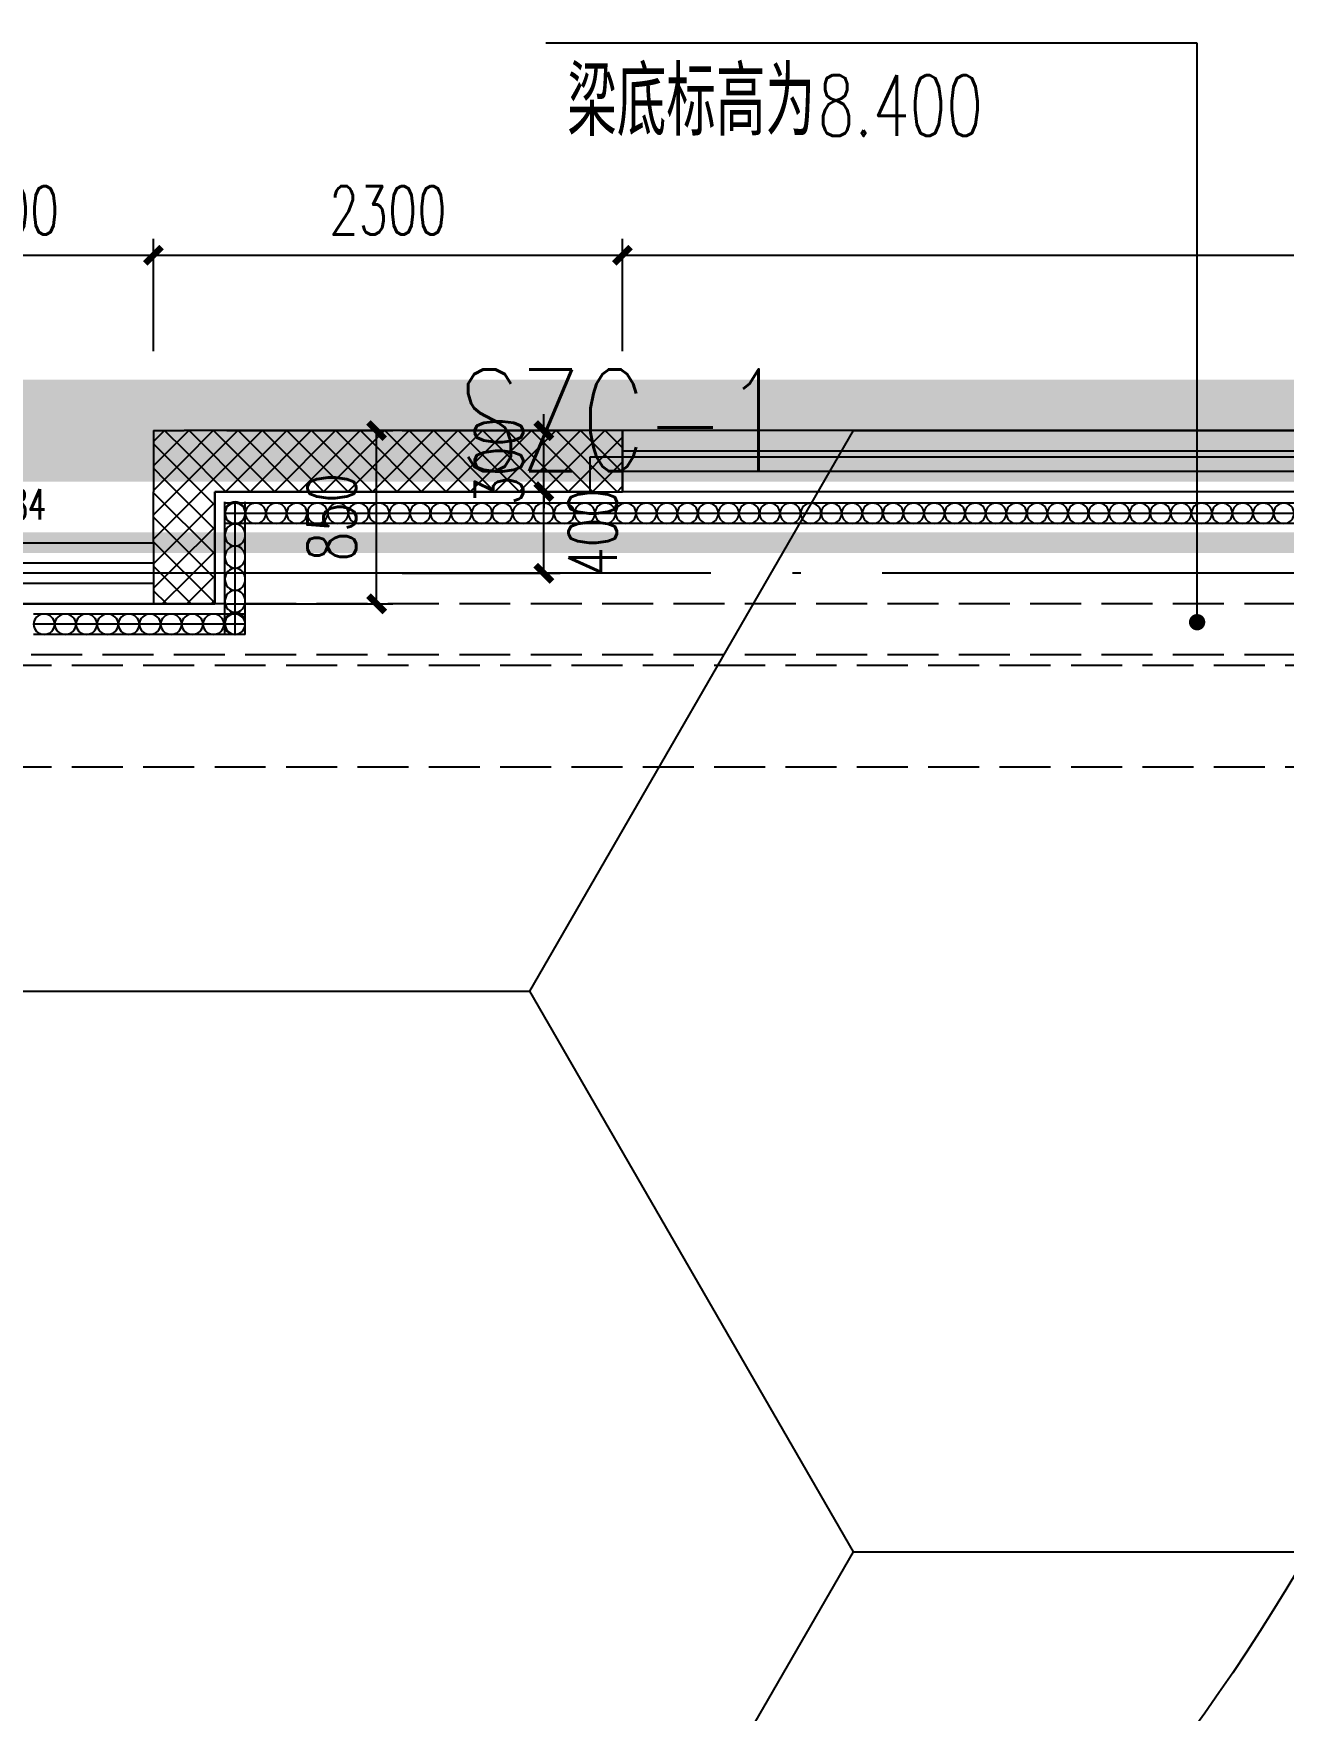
# Model space of a CAD drawing. Extents: x -821772 to -21949, y 506164 to 1049594.
# Drawn here: x -280243 to -274112, y 615143 to 623367 of the extents above; entities that cross this region are included whole.
import ezdxf
from ezdxf.enums import TextEntityAlignment as Align
from ezdxf.xclip import XClip

# ---------------------------------------------------------------- set-up
doc = ezdxf.new("R2010")
doc.units = 0
doc.header["$LTSCALE"] = 1000
doc.header["$MEASUREMENT"] = 0
doc.header["$XCLIPFRAME"] = 2
for name, pattern in [('10平面20250807_t3$0$CENTER', [2, 1.25, -0.25, 0.25, -0.25]), ('10平面20250807_t3$0$DASH', [0.35, 0.25, -0.1]), ('10平面20250807_t3$0$DOTE', [2.42, 2, -0.2, 0.02, -0.2]), ('DASH', [0.35, 0.25, -0.1])]:
    doc.linetypes.add(name, pattern=pattern)
doc.layers.get('Defpoints').update_dxf_attribs({"color": 210})
for name, color, linetype, lineweight in [('1-防火分区线', 201, 'DASH', 50), ('10平面20250807_t3$0$THIN', 8, 'Continuous', 0), ('10平面20250807_t3$0$柱间支撑', 8, '10平面20250807_t3$0$CENTER', 0)]:
    doc.layers.add(name, color=color, linetype=linetype, lineweight=lineweight)
for name, color, linetype in [('10平面20250807_t3$0$A-AXIS-DOTE', 8, '10平面20250807_t3$0$DOTE'), ('10平面20250807_t3$0$A-AXIS-DP', 8, 'Continuous'), ('10平面20250807_t3$0$A-AXIS-SYMB', 8, 'Continuous'), ('10平面20250807_t3$0$A-HATCH-2', 8, 'Continuous'), ('10平面20250807_t3$0$A-HRAIL', 8, 'Continuous'), ('10平面20250807_t3$0$A-LIN-V', 8, 'Continuous'), ('10平面20250807_t3$0$A-SFCE', 8, 'Continuous'), ('10平面20250807_t3$0$A-WINDOW', 8, 'Continuous'), ('10平面20250807_t3$0$AS-WALL', 8, 'Continuous'), ('10平面20250807_t3$0$AS-结构边线层', 8, 'Continuous'), ('10平面20250807_t3$0$DIM_SYMB', 8, 'Continuous'), ('10平面20250807_t3$0$PUB_HATCH', 8, 'Continuous'), ('10平面20250807_t3$0$PUB_TEXT', 8, 'Continuous'), ('10平面20250807_t3$0$SB_ZF消火栓', 10, 'Continuous'), ('10平面20250807_t3$0$SB_ZF消火栓M', 10, 'Continuous'), ('10平面20250807_t3$0$建-窗', 8, 'Continuous'), ('10平面20250807_t3$0$建-门窗编号', 8, 'Continuous'), ('PUB_HATCH', 8, 'Continuous')]:
    doc.layers.add(name, color=color, linetype=linetype)
doc.styles.add('10平面20250807_t3$0$_TCH_DIM', font='SIMPLEX', dxfattribs={"bigfont": 'GBCBIG'})
doc.styles.add('10平面20250807_t3$0$_TCH_DIM_T3', font='SIMPLEX', dxfattribs={"width": 0.705882, "bigfont": 'GBCBIG'})
doc.styles.add('10平面20250807_t3$0$A-WIN-LABEL', font='SIMPLEX', dxfattribs={"bigfont": 'GBCBIG'})
doc.styles.add('10平面20250807_t3$0$TSSD_Rein', font='tj-romans1.shx', dxfattribs={"width": 0.7, "bigfont": 'tj-hztxt.shx'})
doc.dimstyles.new('10平面20250807_t3$0$_TCH_ARCH&&80', dxfattribs={"dimtxt": 238, "dimasz": 80, "dimexe": 80, "dimexo": 80, "dimgap": 101, "dimtad": 1, "dimdec": 0, "dimzin": 0, "dimdsep": 46, "dimtxsty": '10平面20250807_t3$0$_TCH_DIM_T3', "dimblk": '10平面20250807_t3$0$_ArchTick', "dimcen": 0.09, "dimclrt": 7, "dimazin": 2, "dimtfac": 1, "dimtdec": 0, "dimtix": 1, "dimtmove": 2, "dimatfit": 3, "dimfxl": 0, "dimtolj": 1, "dimtzin": 0, "dimarcsym": 0})
pattern_1 = [(45, (60, 0), (-60.000061, 60.000061), []), (135, (60, 0), (-60.000061, -60.000061), [])]

# ---------------------------------------------------------------- blocks, each defined once
blk = doc.blocks.new('10平面20250807_t3$0$dote')
at = {"layer": '10平面20250807_t3$0$A-AXIS-DOTE', "ltscale": 2}
blk.add_line((98696.4, -184100), (-97273.6, -184100), dxfattribs=at)
blk = doc.blocks.new('10平面20250807_t3$0$43243')
at = {"layer": '10平面20250807_t3$0$AS-结构边线层'}
blk.add_lwpolyline([(-263994.2, 621290.1), (-277514.2, 621290.1), (-277514.2, 621120.1), (-279354.2, 621120.1), (-279354.2, 620570.1), (-281454.2, 620570), (-281454.2, 621120.1), (-295987, 621120.1), (-313454.2, 567285.8), (-313454.2, 548519.9), (-281454.2, 548519.9), (-281454.2, 549070), (-279354.2, 549070), (-279354.2, 548519.9), (-277514.2, 548519.9), (-277514.2, 548349.9), (-263994.2, 548349.9)], dxfattribs=at)
blk = doc.blocks.new('10平面20250807_t3$0$3243243')
at = {"layer": '10平面20250807_t3$0$A-AXIS-SYMB'}
for p, q in [((-274535.8, 623320), (-277730, 623320)), ((-274535.8, 620480), (-274535.8, 623320))]:
    blk.add_line(p, q, dxfattribs=at)
at = {"layer": '10平面20250807_t3$0$A-AXIS-SYMB', "const_width": 40}
blk.add_lwpolyline([(-274535.8, 620460, 1), (-274535.8, 620500, 1)], format="xyb", close=True, dxfattribs=at)
at = {"layer": '10平面20250807_t3$0$A-SFCE', "color": 2, "linetype": '10平面20250807_t3$0$DASH'}
for p, q in [((-273004.2, 620570.1), (-281704.2, 620570.1)), ((-273004.2, 620320.1), (-281704.2, 620320.1))]:
    blk.add_line(p, q, dxfattribs=at)
at = {"layer": '10平面20250807_t3$0$PUB_TEXT', "style": '10平面20250807_t3$0$_TCH_DIM'}
blk.add_text('梁底标高为', height=337.59, dxfattribs=at).set_placement((-277625, 622865))
at = {"layer": '10平面20250807_t3$0$PUB_TEXT', "style": '10平面20250807_t3$0$_TCH_DIM', "width": 0.705882}
blk.add_text('8.400', height=297.5, dxfattribs=at).set_placement((-276396.3, 622865))
blk = doc.blocks.new('10平面20250807_t3$0$4324324')
at = {"layer": '10平面20250807_t3$0$A-HATCH-2', "linetype": '10平面20250807_t3$0$DASH'}
for p, q in [((-294754.2, 620270), (-135554.2, 620270)), ((-294754.2, 619770), (-135554.2, 619770))]:
    blk.add_line(p, q, dxfattribs=at)
blk = doc.blocks.new('10平面20250807_t3$0$23124232432')
at = {"layer": '10平面20250807_t3$0$柱间支撑', "const_width": 100}
blk.add_lwpolyline([(-273054.2, 620870), (-281654.2, 620870)], dxfattribs=at)
at = {"layer": '10平面20250807_t3$0$THIN', "style": '10平面20250807_t3$0$TSSD_Rein', "width": 0.7}
blk.add_text('SZC-1', height=500, dxfattribs=at).set_placement((-277354.2, 621070), align=Align.BOTTOM_CENTER)
blk = doc.blocks.new('10平面20250807_t3$0$99平面图例外参$0$$LinePat$圆环')
for points in [[(0, 150), (300, 150)], [(0, 0), (300, 0)], [(0, -150), (300, -150)]]:
    blk.add_lwpolyline(points)
at = {"color": 0}
blk.add_circle((150, 0), 150, dxfattribs=at)
blk = doc.blocks.new('10平面20250807_t3$0$34242343243')
at = {"layer": '10平面20250807_t3$0$A-HRAIL', "yscale": 0.3333333333333333, "zscale": 0.3333333333333333}
for p, xscale, rotation in [((-279254.2, 620961.6), -0.3611111227129974, 270), ((-279203.3, 621013.9), -0.336163315173153, 359.9999999997964), ((-279102.5, 621013.9), -0.336163315173153, 359.9999999997964), ((-279001.6, 621013.9), -0.336163315173153, 359.9999999997964), ((-278900.8, 621013.9), -0.336163315173153, 359.9999999997964), ((-278799.9, 621013.9), -0.336163315173153, 359.9999999997964), ((-278699.1, 621013.9), -0.336163315173153, 359.9999999997964), ((-278598.2, 621013.9), -0.336163315173153, 359.9999999997964), ((-278497.4, 621013.9), -0.336163315173153, 359.9999999997964), ((-278396.5, 621013.9), -0.336163315173153, 359.9999999997964), ((-278295.7, 621013.9), -0.336163315173153, 359.9999999997964), ((-278194.8, 621013.9), -0.336163315173153, 359.9999999997964), ((-278094, 621013.9), -0.336163315173153, 359.9999999997964), ((-277993.1, 621013.9), -0.336163315173153, 359.9999999997964), ((-277892.3, 621013.9), -0.336163315173153, 359.9999999997964), ((-277791.4, 621013.9), -0.336163315173153, 359.9999999997964), ((-277690.6, 621013.9), -0.336163315173153, 359.9999999997964), ((-277589.8, 621013.9), -0.336163315173153, 359.9999999997964), ((-277488.9, 621013.9), -0.336163315173153, 359.9999999997964), ((-277388.1, 621013.9), -0.336163315173153, 359.9999999997964), ((-277287.2, 621013.9), -0.336163315173153, 359.9999999997964), ((-277186.4, 621013.9), -0.336163315173153, 359.9999999997964), ((-277085.5, 621013.9), -0.336163315173153, 359.9999999997964), ((-276984.7, 621013.9), -0.336163315173153, 359.9999999997964), ((-276883.8, 621013.9), -0.336163315173153, 359.9999999997964), ((-276783, 621013.9), -0.336163315173153, 359.9999999997964), ((-276682.1, 621013.9), -0.336163315173153, 359.9999999997964), ((-276581.3, 621013.9), -0.336163315173153, 359.9999999997964), ((-276480.4, 621013.9), -0.336163315173153, 359.9999999997964), ((-276379.6, 621013.9), -0.336163315173153, 359.9999999997964), ((-276278.7, 621013.9), -0.336163315173153, 359.9999999997964), ((-276177.9, 621013.9), -0.336163315173153, 359.9999999997964), ((-276077, 621013.9), -0.336163315173153, 359.9999999997964), ((-275976.2, 621013.9), -0.336163315173153, 359.9999999997964), ((-275875.3, 621013.9), -0.336163315173153, 359.9999999997964), ((-275774.5, 621013.9), -0.336163315173153, 359.9999999997964), ((-275673.6, 621013.9), -0.336163315173153, 359.9999999997964), ((-275572.8, 621013.9), -0.336163315173153, 359.9999999997964), ((-275471.9, 621013.9), -0.336163315173153, 359.9999999997964), ((-275371.1, 621013.9), -0.336163315173153, 359.9999999997964), ((-275270.2, 621013.9), -0.336163315173153, 359.9999999997964), ((-275169.4, 621013.9), -0.336163315173153, 359.9999999997964), ((-275068.5, 621013.9), -0.336163315173153, 359.9999999997964), ((-274967.7, 621013.9), -0.336163315173153, 359.9999999997964), ((-274866.8, 621013.9), -0.336163315173153, 359.9999999997964), ((-274766, 621013.9), -0.336163315173153, 359.9999999997964), ((-274665.1, 621013.9), -0.336163315173153, 359.9999999997964), ((-274564.3, 621013.9), -0.336163315173153, 359.9999999997964), ((-274463.4, 621013.9), -0.336163315173153, 359.9999999997964), ((-274362.6, 621013.9), -0.336163315173153, 359.9999999997964), ((-274261.7, 621013.9), -0.336163315173153, 359.9999999997964), ((-274160.9, 621013.9), -0.336163315173153, 359.9999999997964), ((-274060, 621013.9), -0.336163315173153, 359.9999999997964), ((-279254.2, 620853.3), -0.3611111227129974, 270), ((-279254.2, 620744.9), -0.3611111227129974, 270), ((-279254.2, 620636.6), -0.3611111227129974, 270), ((-279254.2, 620528.3), -0.3611111227129974, 270), ((-279254.2, 620419.9), -0.3611111227129974, 270)]:
    blk.add_blockref('10平面20250807_t3$0$99平面图例外参$0$$LinePat$圆环', p, dxfattribs=dict(at, xscale=xscale, rotation=rotation))
at = {"layer": '10平面20250807_t3$0$A-HRAIL', "xscale": -0.3461333288391431, "yscale": 0.3333333333333333, "zscale": 0.3333333333333333}
for p in [(-280138.7, 620469.9), (-280034.9, 620469.9), (-279931.1, 620469.9), (-279827.2, 620469.9), (-279723.4, 620469.9), (-279619.5, 620469.9), (-279515.7, 620469.9), (-279411.9, 620469.9), (-279308, 620469.9), (-279204.2, 620469.9)]:
    blk.add_blockref('10平面20250807_t3$0$99平面图例外参$0$$LinePat$圆环', p, dxfattribs=at)
blk = doc.blocks.new('10平面20250807_t3$0$A$C5D961328')
at = {"layer": '10平面20250807_t3$0$A-LIN-V', "ltscale": 500}
blk.add_circle((350, 40), 10001.4, dxfattribs=at)
blk = doc.blocks.new('10平面20250807_t3$0$we42342343234')
at = {"layer": '10平面20250807_t3$0$SB_ZF消火栓M', "rotation": 180}
blk.add_blockref('10平面20250807_t3$0$A$C5D961328', (-282304.2, 620960), dxfattribs=at)
blk = doc.blocks.new('10平面20250807_t3$0$234243242332')
at = {"layer": '10平面20250807_t3$0$SB_ZF消火栓'}
blk.add_blockref('10平面20250807_t3$0$we42342343234', (0, 0), dxfattribs=at)
blk = doc.blocks.new('10平面20250807_t3$0$_ArchTick')
at = {"color": 0, "linetype": 'ByBlock', "const_width": 0.4}
blk.add_lwpolyline([(-0.5, -0.5), (0.5, 0.5)], dxfattribs=at)
blk = doc.blocks.new('*D11837')
at = {"layer": '10平面20250807_t3$0$A-AXIS-DP', "color": 0, "lineweight": -2}
for p, q in [((-279294.2, 621419.9), (-278480, 621419.9)), ((-278560, 620569.9), (-278560, 621419.9)), ((-279294.2, 620569.9), (-278480, 620569.9))]:
    blk.add_line(p, q, dxfattribs=at)
at = {"layer": 'Defpoints', "color": 0}
for p in [(-279374.2, 621419.9), (-278560, 621419.9), (-279374.2, 620569.9)]:
    blk.add_point(p, dxfattribs=at)
at = {"layer": '10平面20250807_t3$0$A-AXIS-DP', "color": 0, "lineweight": -2, "xscale": 80, "yscale": 80, "zscale": 80}
for p, rotation in [((-278560, 621419.9), 90), ((-278560, 620569.9), 270)]:
    blk.add_blockref('10平面20250807_t3$0$_ArchTick', p, dxfattribs=dict(at, rotation=rotation))
at = {"layer": '10平面20250807_t3$0$A-AXIS-DP', "color": 7, "insert": (-278780, 620994.9), "char_height": 238, "attachment_point": 5, "rotation": 90, "style": '10平面20250807_t3$0$_TCH_DIM_T3'}
blk.add_mtext('\\A1;850', dxfattribs=at)
blk = doc.blocks.new('*D11893')
at = {"layer": '10平面20250807_t3$0$A-AXIS-DP', "color": 0, "lineweight": -2}
for p, q in [((-277740, 621419.9), (-277740, 621499.9)), ((-278434.2, 621419.9), (-277660, 621419.9)), ((-277740, 621119.9), (-277740, 621419.9)), ((-278434.2, 621119.9), (-277660, 621119.9)), ((-277740, 621119.9), (-277740, 621039.9))]:
    blk.add_line(p, q, dxfattribs=at)
at = {"layer": 'Defpoints', "color": 0}
for p in [(-278514.2, 621419.9), (-277740, 621419.9), (-278514.2, 621119.9)]:
    blk.add_point(p, dxfattribs=at)
at = {"layer": '10平面20250807_t3$0$A-AXIS-DP', "color": 0, "lineweight": -2, "xscale": 80, "yscale": 80, "zscale": 80}
for p, rotation in [((-277740, 621419.9), 270), ((-277740, 621119.9), 90)]:
    blk.add_blockref('10平面20250807_t3$0$_ArchTick', p, dxfattribs=dict(at, rotation=rotation))
at = {"layer": '10平面20250807_t3$0$A-AXIS-DP', "color": 7, "insert": (-277960, 621269.9), "char_height": 238, "attachment_point": 5, "rotation": 90, "style": '10平面20250807_t3$0$_TCH_DIM_T3'}
blk.add_mtext('\\A1;300', dxfattribs=at)
blk = doc.blocks.new('*D11894')
at = {"layer": '10平面20250807_t3$0$A-AXIS-DP', "color": 0, "lineweight": -2}
for p, q in [((-278434.2, 621119.9), (-277660, 621119.9)), ((-277740, 620719.9), (-277740, 621119.9)), ((-278434.2, 620719.9), (-277660, 620719.9))]:
    blk.add_line(p, q, dxfattribs=at)
at = {"layer": 'Defpoints', "color": 0}
for p in [(-278514.2, 621119.9), (-277740, 621119.9), (-278514.2, 620719.9)]:
    blk.add_point(p, dxfattribs=at)
at = {"layer": '10平面20250807_t3$0$A-AXIS-DP', "color": 0, "lineweight": -2, "xscale": 80, "yscale": 80, "zscale": 80}
for p, rotation in [((-277740, 621119.9), 90), ((-277740, 620719.9), 270)]:
    blk.add_blockref('10平面20250807_t3$0$_ArchTick', p, dxfattribs=dict(at, rotation=rotation))
at = {"layer": '10平面20250807_t3$0$A-AXIS-DP', "color": 7, "insert": (-277500, 620919.9), "char_height": 238, "attachment_point": 5, "rotation": 90, "style": '10平面20250807_t3$0$_TCH_DIM_T3'}
blk.add_mtext('\\A1;400', dxfattribs=at)
blk = doc.blocks.new('*D12071')
at = {"layer": '10平面20250807_t3$0$A-AXIS-DP', "color": 0, "lineweight": -2}
for p, q in [((-281154.2, 621809.9), (-281154.2, 622359.9)), ((-279654.2, 621809.9), (-279654.2, 622359.9)), ((-281154.2, 622279.9), (-279654.2, 622279.9))]:
    blk.add_line(p, q, dxfattribs=at)
at = {"layer": 'Defpoints', "color": 0}
for p in [(-279654.2, 622279.9), (-281154.2, 621729.9), (-279654.2, 621729.9)]:
    blk.add_point(p, dxfattribs=at)
at = {"layer": '10平面20250807_t3$0$A-AXIS-DP', "color": 0, "lineweight": -2, "xscale": 80, "yscale": 80, "zscale": 80, "rotation": 180}
blk.add_blockref('10平面20250807_t3$0$_ArchTick', (-281154.2, 622279.9), dxfattribs=at)
at = {"layer": '10平面20250807_t3$0$A-AXIS-DP', "color": 0, "lineweight": -2, "xscale": 80, "yscale": 80, "zscale": 80}
blk.add_blockref('10平面20250807_t3$0$_ArchTick', (-279654.2, 622279.9), dxfattribs=at)
at = {"layer": '10平面20250807_t3$0$A-AXIS-DP', "color": 7, "insert": (-280404.2, 622499.9), "char_height": 238, "attachment_point": 5, "style": '10平面20250807_t3$0$_TCH_DIM_T3'}
blk.add_mtext('\\A1;1500', dxfattribs=at)
blk = doc.blocks.new('*D12072')
at = {"layer": '10平面20250807_t3$0$A-AXIS-DP', "color": 0, "lineweight": -2}
for p, q in [((-279654.2, 621809.9), (-279654.2, 622359.9)), ((-277354.2, 621809.9), (-277354.2, 622359.9)), ((-279654.2, 622279.9), (-277354.2, 622279.9))]:
    blk.add_line(p, q, dxfattribs=at)
at = {"layer": 'Defpoints', "color": 0}
for p in [(-277354.2, 622279.9), (-279654.2, 621729.9), (-277354.2, 621729.9)]:
    blk.add_point(p, dxfattribs=at)
at = {"layer": '10平面20250807_t3$0$A-AXIS-DP', "color": 0, "lineweight": -2, "xscale": 80, "yscale": 80, "zscale": 80, "rotation": 180}
blk.add_blockref('10平面20250807_t3$0$_ArchTick', (-279654.2, 622279.9), dxfattribs=at)
at = {"layer": '10平面20250807_t3$0$A-AXIS-DP', "color": 0, "lineweight": -2, "xscale": 80, "yscale": 80, "zscale": 80}
blk.add_blockref('10平面20250807_t3$0$_ArchTick', (-277354.2, 622279.9), dxfattribs=at)
at = {"layer": '10平面20250807_t3$0$A-AXIS-DP', "color": 7, "insert": (-278504.2, 622499.9), "char_height": 238, "attachment_point": 5, "style": '10平面20250807_t3$0$_TCH_DIM_T3'}
blk.add_mtext('\\A1;2300', dxfattribs=at)
blk = doc.blocks.new('*D12073')
at = {"layer": '10平面20250807_t3$0$A-AXIS-DP', "color": 0, "lineweight": -2}
for p, q in [((-277354.2, 621809.9), (-277354.2, 622359.9)), ((-264154.2, 621809.9), (-264154.2, 622359.9)), ((-277354.2, 622279.9), (-264154.2, 622279.9))]:
    blk.add_line(p, q, dxfattribs=at)
at = {"layer": 'Defpoints', "color": 0}
for p in [(-264154.2, 622279.9), (-277354.2, 621729.9), (-264154.2, 621729.9)]:
    blk.add_point(p, dxfattribs=at)
at = {"layer": '10平面20250807_t3$0$A-AXIS-DP', "color": 0, "lineweight": -2, "xscale": 80, "yscale": 80, "zscale": 80, "rotation": 180}
blk.add_blockref('10平面20250807_t3$0$_ArchTick', (-277354.2, 622279.9), dxfattribs=at)
at = {"layer": '10平面20250807_t3$0$A-AXIS-DP', "color": 0, "lineweight": -2, "xscale": 80, "yscale": 80, "zscale": 80}
blk.add_blockref('10平面20250807_t3$0$_ArchTick', (-264154.2, 622279.9), dxfattribs=at)
at = {"layer": '10平面20250807_t3$0$A-AXIS-DP', "color": 7, "insert": (-270754.2, 622499.9), "char_height": 238, "attachment_point": 5, "style": '10平面20250807_t3$0$_TCH_DIM_T3'}
blk.add_mtext('\\A1;13200', dxfattribs=at)
blk = doc.blocks.new('10平面20250807_t3$0$WINDOW2DLIB$DYNSTYLE$00000005')
at = {"color": 0}
for points in [[(-0.5, 0.5), (-0.5, -0.5)], [(-0.5, 0.5), (0.5, 0.5)], [(0.5, -0.5), (0.5, 0.5)], [(0.5, 0.16667), (-0.5, 0.16667)], [(0.5, -0.16667), (-0.5, -0.16667)], [(-0.5, -0.5), (0.5, -0.5)]]:
    blk.add_lwpolyline(points, dxfattribs=at)
blk = doc.blocks.new('10平面20250807_t3')
at = {"layer": '10平面20250807_t3$0$PUB_HATCH'}
h = blk.add_hatch(dxfattribs=at)
h.set_pattern_fill('多孔材料', color=256, scale=30, style=0)
h.set_pattern_definition(pattern_1)
h.paths.add_polyline_path([(-279654.2, 621120), (-279504.2, 621270), (-279504.2, 621420), (-279654.2, 621420)])
h = blk.add_hatch(dxfattribs=at)
h.set_pattern_fill('多孔材料', color=256, scale=30, style=0)
h.set_pattern_definition(pattern_1)
h.paths.add_polyline_path([(-279354.2, 621120.1), (-277354.2, 621120.1), (-277354.2, 621420.1), (-279504.2, 621420.1), (-279504.2, 621270)])
h = blk.add_hatch(dxfattribs=at)
h.set_pattern_fill('多孔材料', color=256, scale=30, style=0)
h.set_pattern_definition(pattern_1)
h.paths.add_polyline_path([(-279654.2, 620870), (-279354.2, 620570), (-279354.2, 621120.1), (-279504.2, 621270), (-279654.2, 621120)])
h = blk.add_hatch(dxfattribs=at)
h.set_pattern_fill('多孔材料', color=256, scale=30, style=0)
h.set_pattern_definition(pattern_1)
h.paths.add_polyline_path([(-279654.2, 620870), (-279654.2, 620570), (-279354.2, 620570)])
at = {"layer": '10平面20250807_t3$0$AS-WALL'}
for p, q in [((-279654.2, 621420), (-279504.2, 621420)), ((-279654.2, 621420), (-279654.2, 621120)), ((-277354.2, 621420.1), (-279504.2, 621420.1)), ((-277354.2, 621120.1), (-277354.2, 621420.1)), ((-279654.2, 621120), (-279654.2, 621120)), ((-279654.2, 620870), (-279654.2, 621120)), ((-279354.2, 621120.1), (-277354.2, 621120.1)), ((-279354.2, 620570), (-279354.2, 621120.1)), ((-279654.2, 620870), (-279654.2, 620570)), ((-279654.2, 620570), (-279354.2, 620570))]:
    blk.add_line(p, q, dxfattribs=at)
at = {"layer": '10平面20250807_t3$0$A-AXIS-DP'}
blk.add_blockref('10平面20250807_t3$0$3243243', (0, 0), dxfattribs=at)
at = {"layer": '10平面20250807_t3$0$A-WINDOW'}
for name in ['10平面20250807_t3$0$43243', '10平面20250807_t3$0$4324324']:
    blk.add_blockref(name, (0, 0), dxfattribs=at)
at = {"layer": '10平面20250807_t3$0$AS-WALL'}
blk.add_blockref('10平面20250807_t3$0$dote', (-220736.4, 804820), dxfattribs=at)
at = {"layer": '10平面20250807_t3$0$DIM_SYMB'}
blk.add_blockref('10平面20250807_t3$0$34242343243', (0, 0), dxfattribs=at)
at = {"layer": '10平面20250807_t3$0$SB_ZF消火栓', "linetype": 'Continuous'}
blk.add_blockref('10平面20250807_t3$0$234243242332', (0, 0), dxfattribs=at)
at = {"layer": '10平面20250807_t3$0$建-窗', "xscale": 13200, "yscale": 300, "zscale": 300, "rotation": 180.0000000003004}
blk.add_blockref('10平面20250807_t3$0$WINDOW2DLIB$DYNSTYLE$00000005', (-270754.2, 621270.1), dxfattribs=at)
at = {"layer": '10平面20250807_t3$0$建-窗'}
ref = blk.add_blockref('10平面20250807_t3$0$WINDOW2DLIB$DYNSTYLE$00000005', (-280404.2, 620720), dxfattribs=dict(at, xscale=-1500, yscale=300, zscale=300, rotation=179.9999999999555))
ref.add_attrib('A', 'C1584', (-280634.2, 620983.1), dxfattribs={"layer": '10平面20250807_t3$0$建-门窗编号', "ltscale": 500, "height": 148.75, "rotation": 360, "style": '10平面20250807_t3$0$A-WIN-LABEL', "width": 0.705882})
at = {"layer": '10平面20250807_t3$0$柱间支撑'}
blk.add_blockref('10平面20250807_t3$0$23124232432', (0, 0), dxfattribs=at)
at = {"layer": '10平面20250807_t3$0$A-AXIS-DP'}
for p1, p2, distance, picture, middle in [((-281154.2, 621729.9), (-279654.2, 621729.9), 550, '*D12071', (-280404.2, 622499.9)), ((-279654.2, 621729.9), (-277354.2, 621729.9), 550, '*D12072', (-278504.2, 622499.9)), ((-277354.2, 621729.9), (-264154.2, 621729.9), 550, '*D12073', (-270754.2, 622499.9)), ((-278514.2, 621119.9), (-278514.2, 621419.9), -774.2, '*D11893', (-277960, 621269.9)), ((-279374.2, 620569.9), (-279374.2, 621419.9), -814.2, '*D11837', (-278780, 620994.9))]:
    dim = blk.add_aligned_dim(p1=p1, p2=p2, distance=distance, dimstyle='10平面20250807_t3$0$_TCH_ARCH&&80', dxfattribs=at)
    dim.commit()
    dim.dimension.update_dxf_attribs({"geometry": picture, "text_midpoint": middle})
dim = blk.add_linear_dim(base=(-277740, 621119.9), p1=(-278514.2, 620719.9), p2=(-278514.2, 621119.9), angle=90, dimstyle='10平面20250807_t3$0$_TCH_ARCH&&80', dxfattribs=at)
dim.commit()
dim.dimension.update_dxf_attribs({"geometry": '*D11894', "text_midpoint": (-277500, 620919.9), "dimtype": 129})

msp = doc.modelspace()

# ---------------------------------------------------------------- block references
at = {"ltscale": 100}
ref = msp.add_blockref('10平面20250807_t3', (0, 0), dxfattribs=at)
XClip(ref).set_block_clipping_path([(-386212.6353242097, 506163.79756496), (-21948.7593967821, 884998.2285294847)])

# ---------------------------------------------------------------- next in the draw order: hatches: boundary and pattern name
at = {"layer": 'PUB_HATCH', "ltscale": 5000}
h = msp.add_hatch(dxfattribs=at)
h.set_pattern_fill('HONEY', color=8, scale=2000)
h.set_pattern_definition([(0, (0, 0), (4762.5, 2749.63), [3175, -6350]), (120, (0, 0), (-4762.499, 2749.631), [3175, -6350]), (60, (0, 0), (0.0006, 5499.261), [-6350, 3175])])
h.paths.add_polyline_path([(-252854.2, 548219.9), (-252854.2, 548720), (-254254.2, 548720), (-254254.2, 548219.9), (-313754.2, 548219.9), (-313754.2, 567383.2), (-296221.3, 621420), (-254254.2, 621420), (-254254.2, 620920), (-252854.2, 620920), (-252854.2, 621420), (-200254.2, 621420), (-200254.2, 620920), (-198854.2, 620920), (-198854.2, 621420), (-146254.2, 621420), (-146254.2, 620920), (-144854.2, 620920), (-144854.2, 621420), (-128054.2, 621420), (-128054.2, 548219.9), (-144854.2, 548219.9), (-144854.2, 548720), (-146254.2, 548720), (-146254.2, 548219.9), (-198854.2, 548219.9), (-198854.2, 548720), (-200254.2, 548720), (-200254.2, 548219.9)])

# ---------------------------------------------------------------- next in the draw order: linework, layer by layer
at = {"layer": '1-防火分区线', "color": 1, "linetype": 'DASH', "ltscale": 5, "const_width": 500}
msp.add_lwpolyline([(-146254.2, 548219.9), (-198854.2, 548219.9), (-198854.2, 548720), (-200254.2, 548720), (-200254.2, 548219.9), (-252854.2, 548219.9), (-252854.2, 548720), (-254254.2, 548720), (-254254.2, 548219.9), (-313754.2, 548219.9), (-313754.2, 567383.2), (-296221.3, 621420), (-296221.3, 621420), (-254254.2, 621420), (-254254.2, 620920), (-252854.2, 620920), (-252854.2, 621420), (-200254.2, 621420), (-200254.2, 620920), (-198854.2, 620920), (-198854.2, 621420), (-146254.2, 621420)], dxfattribs=at)

doc.saveas('drawing.dxf')
